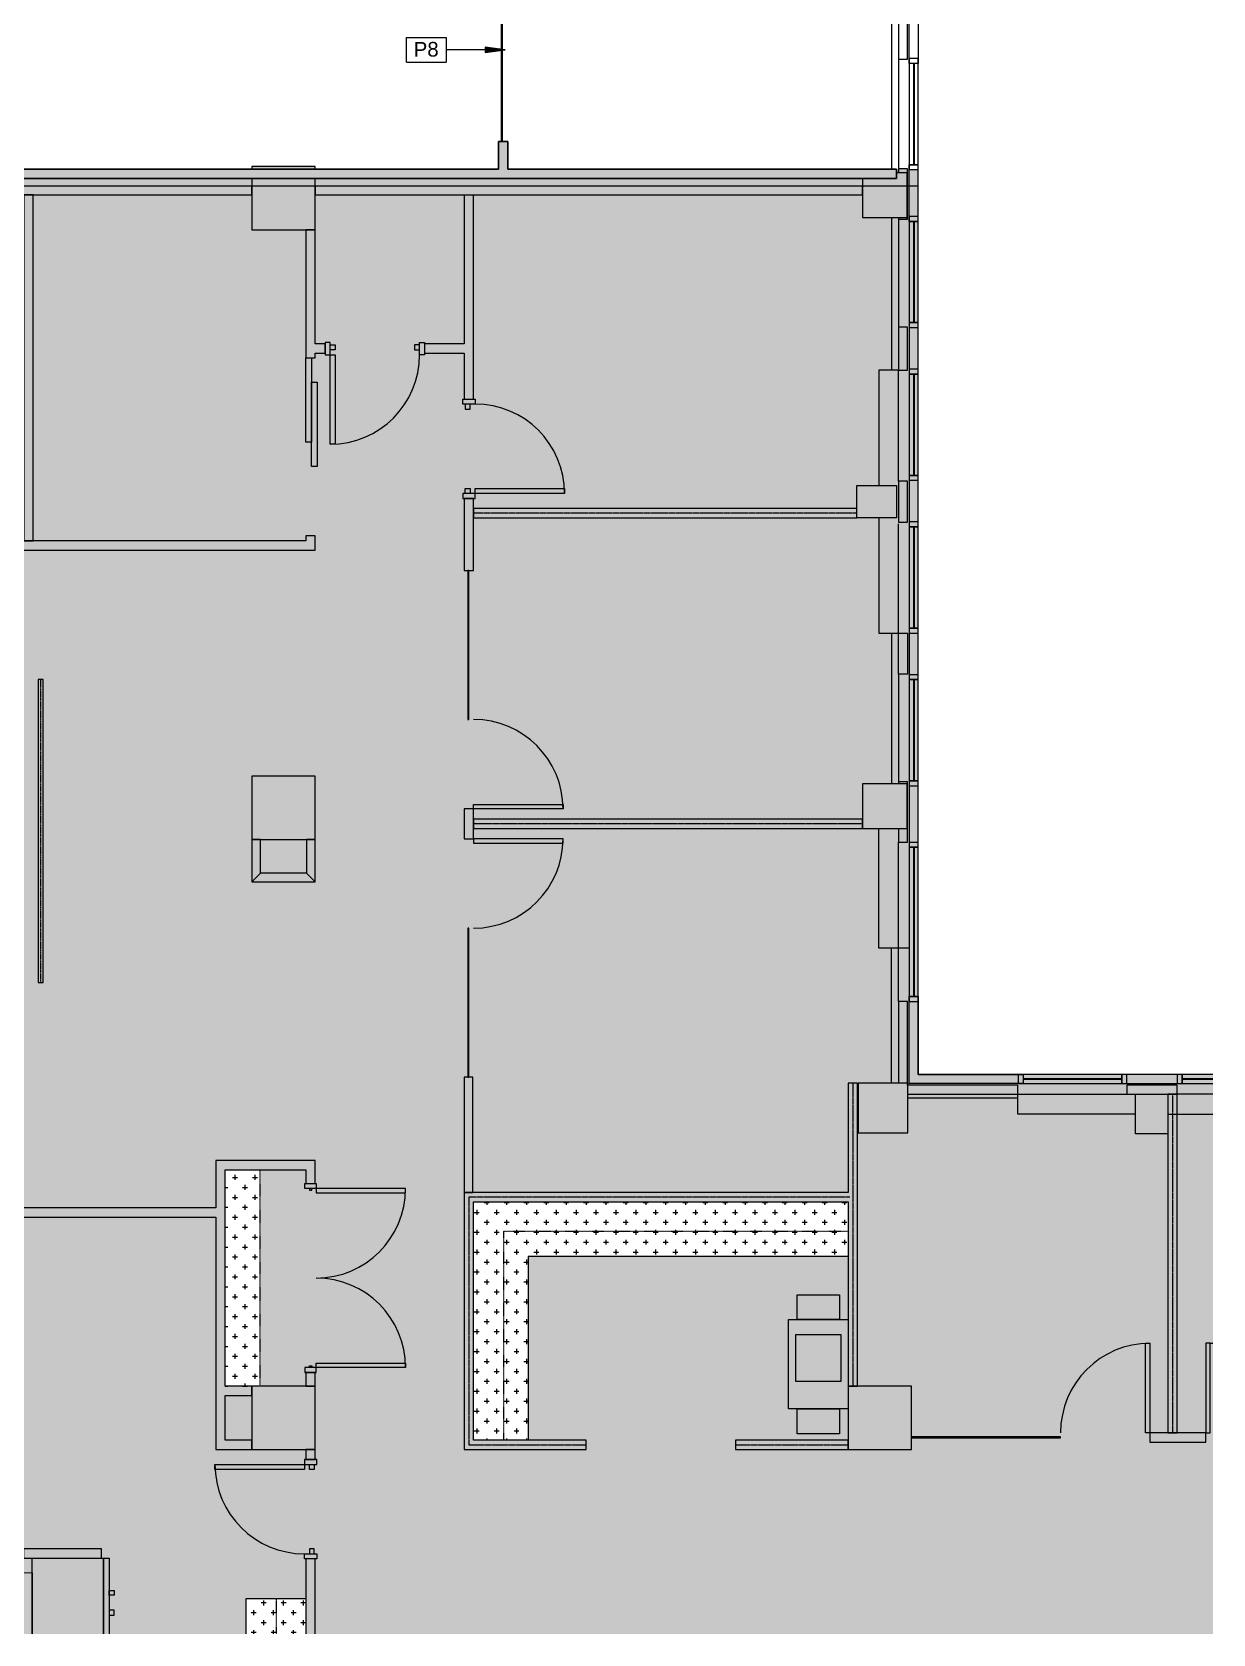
# Model space of a CAD drawing. Header units: inches. Extents: x 920 to 3181, y -644 to 1788.
# Drawn here: x 2706 to 3181, y 668 to 1313 of the extents above; entities that cross this region are included whole.
import ezdxf

# ---------------------------------------------------------------- set-up
doc = ezdxf.new("R2010")
doc.units = ezdxf.units.IN
doc.header["$MEASUREMENT"] = 0
for name, pattern in [('IMPORT-4694_52_AR$0$FENCELINE2 _2_', [1.16, 0.2, -0.08, 0, -0.08, 0.8, 0]), ('IMPORT-4694_52_AR$0$HIDDEN2 _2_', [0.15, 0.1, -0.05]), ('IMPORT-PHANTOM4 _3_', [0.5, 0.25, -0.05, 0.05, -0.05, 0.05, -0.05])]:
    doc.linetypes.add(name, pattern=pattern)
for name, color, linetype, lineweight in [('4694_52_AR$0$A-Door-Neww', 7, 'Continuous', 9), ('4694_52_AR$0$A-Flor-Appl', 7, 'Continuous', 9), ('4694_52_AR$0$A-Flor-Case-Neww', 7, 'Continuous', 9), ('4694_52_AR$0$A-Flor-Case-Patt', 7, 'Continuous', 9), ('4694_52_AR$0$A-Flor-Eqpm', 7, 'Continuous', 9), ('4694_52_AR$0$A-Glaz-Neww', 7, 'Continuous', 9), ('4694_52_AR$0$A-Wall-Exst', 7, 'Continuous', 9), ('4694_52_AR$0$A-Wall-Neww', 7, 'Continuous', 9), ('4694_52_AR$0$A-Wall-Patt', 7, 'Continuous', 9), ('4694_52_BB$0$A-Wall-Exst', 7, 'Continuous', 9), ('4694_52_BB$0$A-Wall-Patt', 7, 'Continuous', 9), ('4694_52_BB$0$BHT', 7, 'Continuous', 9), ('4694_52_BB$0$BPT', 7, 'Continuous', 9), ('4694_52_BB$0$T-DRWG-BLCK__1', 7, 'Continuous', 9), ('9t floor LINKED_dwg', 8, 'Continuous', 9), ('A-ANNO-KEYN', 231, 'Continuous', 9), ('A-DETL-GENF', 92, 'Continuous', 9), ('A-GLAZ', 151, 'Continuous', 18), ('A-Hatch', 7, 'Continuous', 9), ('A-Wall-Neww', 7, 'Continuous', 9), ('A-WALL-PATT', 111, 'Continuous', 18), ('I-WALL', 2, 'Continuous', 18)]:
    doc.layers.add(name, color=color, linetype=linetype, lineweight=lineweight)
doc.styles.add('Arial_2', font='arial.ttf', dxfattribs={"height": 5.901198})

# ---------------------------------------------------------------- blocks, each defined once
blk = doc.blocks.new('9t floor LINKED_dwg_4694_52_AR$0$A$C405A1647-4997612-FIRST FLOOR CONSTRUCTION PLAN')
at = {"layer": '4694_52_AR$0$A-Flor-Appl'}
for p, q in [((36, 2.25), (5.44, 2.25)), ((36, 0), (5.44, 0))]:
    blk.add_line(p, q, dxfattribs=at)
at = {"layer": '4694_52_AR$0$A-Flor-Appl', "flags": 128}
for points in [[(5.44, 31), (36, 31), (36, 2.25)], [(5.44, 2.25), (36, 2.25), (36, 0)]]:
    blk.add_lwpolyline(points, dxfattribs=at)
for points in [[(13, 0), (13, -2), (15, -2), (15, 0)], [(23, 0), (23, -2), (21, -2), (21, 0)]]:
    blk.add_lwpolyline(points, close=True, dxfattribs=at)
blk = doc.blocks.new('9t floor LINKED_dwg_4694_52_BB$0$UNIT0-4997658-FIRST FLOOR CONSTRUCTION PLAN')
at = {"layer": '4694_52_BB$0$T-DRWG-BLCK__1', "flags": 128}
blk.add_lwpolyline([(1647.75, 870), (1667.75, 870), (1667.75, 890), (1647.75, 890)], close=True, dxfattribs=at)
blk = doc.blocks.new('9t floor LINKED_dwg-4848483-FIRST FLOOR CONSTRUCTION PLAN')
at = {"layer": '4694_52_AR$0$A-Flor-Case-Patt'}
h = blk.add_hatch(dxfattribs=at)
h.set_pattern_fill('FP_4', color=256, style=0, pattern_type=2)
h.set_pattern_definition([(0, (1390.251, 0), (4, 4), [2, -6]), (90, (1391.251, -1), (-4, 4), [2, -6])])
h.paths.add_polyline_path([(1407, 768), (1407, 855.02), (1393, 855.02), (1393, 768), (1401.5, 768)], flags=0)
h = blk.add_hatch(dxfattribs=at)
h.set_pattern_fill('FP_2', color=256, style=0, pattern_type=2)
h.set_pattern_definition([(270, (2560.501, 2162.95), (4, -4), [2, -6]), (0, (2559.501, 2161.95), (4, 4), [2, -6])])
h.paths.add_polyline_path([(1515, 746.25), (1515, 820.25), (1643.75, 820.25), (1643.75, 842.25), (1493, 842.25), (1493, 746.25)], flags=0)
h = blk.add_hatch(dxfattribs=at)
h.set_pattern_fill('FP_3', color=256, style=0, pattern_type=2)
h.set_pattern_definition([(90, (3366.751, -792.25), (-4, 4), [2, -6]), (180, (3367.751, -791.25), (-4, -4), [2, -6])])
h.paths.add_polyline_path([(1425.5, 668.23), (1425.5, 682.5), (1401.5, 682.5), (1401.5, 668.23)], flags=0)
at = {"layer": '4694_52_BB$0$BHT'}
h = blk.add_hatch(color=256, dxfattribs=at)
h.paths.add_polyline_path([(708.62, 987.5), (709.25, 987.5), (709.25, 1013), (688.75, 1013), (688.75, 987.5), (706.12, 987.5)], flags=0)
h.paths.add_polyline_path([(685, 987.5), (685, 1013), (683.75, 1013), (683.75, 987.5)], flags=0)
h.paths.add_polyline_path([(1429.25, 988), (1429.25, 1013.5), (1403.75, 1013.5), (1403.75, 988)], flags=0)
h.paths.add_polyline_path([(683.75, 1233), (709.25, 1233), (709.25, 1258.5), (683.75, 1258.5), (683.75, 1256.13)], flags=0)
h.paths.add_polyline_path([(1429.25, 1233.5), (1429.25, 1254.12), (1403.75, 1254.12), (1403.75, 1233.5)], flags=0)
h.paths.add_polyline_path([(1404.88, 1257.87), (1429.25, 1257.87), (1429.25, 1259), (1403.75, 1259), (1403.75, 1257.87)], flags=0)
h.paths.add_polyline_path([(1189.25, 1497.5), (1189.25, 1523), (1163.75, 1523), (1163.75, 1497.5)], flags=0)
h.paths.add_polyline_path([(1427.5, 1497.5), (1427.5, 1520.45), (1404.5, 1520.45), (1404.5, 1497.5), (1404.55, 1497.5)], flags=0)
h.paths.add_polyline_path([(683.75, 1497.5), (709.25, 1497.5), (709.25, 1523), (683.75, 1523)], flags=0)
h.paths.add_polyline_path([(923.75, 1499.81), (949.25, 1499.81), (949.25, 1523), (948.25, 1523), (948.25, 1521.38), (944.5, 1521.38), (944.5, 1523), (923.75, 1523)], flags=0)
h = blk.add_hatch(color=256, dxfattribs=at)
h.paths.add_polyline_path([(1759.49, 869.55), (1772.49, 869.55), (1772.49, 885.5), (1759.49, 885.5), (1759.49, 870)], flags=0)
h.paths.add_polyline_path([(1647.75, 870), (1667.75, 870), (1667.75, 889.12), (1667.62, 889.12), (1667.62, 890), (1647.75, 890), (1647.75, 889.12)], flags=0)
h.paths.add_polyline_path([(1667.49, 992.51), (1667.49, 1010.51), (1649.49, 1010.51), (1649.49, 992.51), (1663.27, 992.51)], flags=0)
h.paths.add_polyline_path([(1663.27, 1117.61), (1663.27, 1130.61), (1647.27, 1130.61), (1647.27, 1117.61), (1649.49, 1117.61)], flags=0)
h.paths.add_polyline_path([(1667.49, 1238.51), (1667.49, 1256.51), (1663.25, 1256.51), (1663.25, 1254.12), (1649.49, 1254.12), (1649.49, 1238.51), (1663.25, 1238.51)], flags=0)
h = blk.add_hatch(color=256, dxfattribs=at)
h.paths.add_polyline_path([(1226.23, 668.23), (1227.25, 668.23), (1227.25, 689.07), (1271.25, 689.07), (1271.25, 668.23), (1275.25, 668.23), (1275.25, 689.07), (1311.25, 689.07), (1311.25, 668.23), (1315.25, 668.23), (1315.25, 693.07), (1227.25, 693.07), (1227.25, 705), (1223.25, 705), (1223.25, 668.23)], flags=0)
h.paths.add_polyline_path([(807.25, 668.23), (811.25, 668.23), (811.25, 694.57), (887.25, 694.57), (887.25, 668.23), (891.25, 668.23), (891.25, 705), (887.25, 705), (887.25, 698.57), (807.25, 698.57), (807.25, 694.36)], flags=0)
h.paths.add_polyline_path([(983.25, 675.14), (987.25, 675.14), (987.25, 705), (983.25, 705)], flags=0)
h.paths.add_polyline_path([(1127.25, 675.14), (1131.25, 675.14), (1131.25, 705), (1127.25, 705)], flags=0)
h.paths.add_polyline_path([(983.25, 705.44), (987.25, 705.44), (987.25, 717), (913.13, 717), (913.13, 789.61), (983.25, 789.61), (983.25, 786.11), (987.25, 786.11), (987.25, 833), (983.25, 833), (983.25, 819.1), (963.13, 819.1), (963.13, 833), (947.63, 833), (947.63, 829), (959.13, 829), (959.13, 815.1), (983.25, 815.1), (983.25, 793.61), (891.25, 793.61), (891.25, 797), (887.25, 797), (887.25, 717.44), (891.25, 717.44), (891.25, 789.61), (909.13, 789.61), (909.13, 717), (903.25, 717), (903.25, 713), (971.25, 713), (971.25, 705.44)], flags=0)
h.paths.add_polyline_path([(891.25, 705.44), (903.25, 705.44), (903.25, 717), (887.25, 717), (887.25, 705.44), (888.63, 705.44)], flags=0)
h.paths.add_polyline_path([(1216.25, 705.44), (1227.25, 705.44), (1227.25, 717), (1211.25, 717), (1211.25, 713), (1143.25, 713), (1143.25, 709), (1211.25, 709), (1211.25, 705.44)], flags=0)
h.paths.add_polyline_path([(1127.25, 705.44), (1143.25, 705.44), (1143.25, 717), (1127.25, 717)], flags=0)
h.paths.add_polyline_path([(987.25, 717.44), (987.25, 744.11), (983.25, 744.11), (983.25, 717.44)], flags=0)
h.paths.add_polyline_path([(1127.25, 717.44), (1131.25, 717.44), (1131.25, 744.12), (1127.25, 744.12)], flags=0)
h.paths.add_polyline_path([(1223.25, 717.44), (1227.25, 717.44), (1227.25, 833), (1211.25, 833), (1211.25, 821), (1223.25, 821), (1223.25, 758.95)], flags=0)
h.paths.add_polyline_path([(1127.25, 786.11), (1131.25, 786.11), (1131.25, 821), (1143.25, 821), (1143.25, 833), (1127.25, 833), (1127.25, 814.06)], flags=0)
h.paths.add_polyline_path([(891.68, 797.44), (899.25, 797.44), (899.25, 829), (911.63, 829), (911.63, 833), (887.25, 833), (887.25, 797.44), (891.25, 797.44)], flags=0)
h.paths.add_polyline_path([(887.25, 833.44), (891.25, 833.44), (891.25, 839.74), (887.25, 839.74)], flags=0)
at = {"layer": '4694_52_AR$0$A-Door-Neww', "flags": 128}
for points in [[(1435.25, 1188.2), (1433.25, 1188.2), (1433.25, 1183.2), (1435.25, 1183.2)], [(1435.25, 1187.2), (1437.25, 1187.2), (1437.25, 1185.2), (1435.25, 1185.2)], [(1471.25, 1187.2), (1469.25, 1187.2), (1469.25, 1185.2), (1471.25, 1185.2)], [(1471.25, 1188.2), (1473.25, 1188.2), (1473.25, 1183.2), (1471.25, 1183.2)], [(1425.5, 1182), (1427.77, 1182), (1427.77, 1148), (1425.5, 1148)], [(1435.25, 1183.2), (1437.25, 1183.2), (1437.25, 1147.2), (1435.25, 1147.2)], [(1427.77, 1172.2), (1430.04, 1172.2), (1430.04, 1138.2), (1427.77, 1138.2)], [(1488.62, 1163.36), (1488.62, 1165.36), (1493.62, 1165.36), (1493.62, 1163.36)], [(1489.62, 1163.36), (1489.62, 1161.36), (1491.62, 1161.36), (1491.62, 1163.36)], [(1489.62, 1127.36), (1489.62, 1129.36), (1491.62, 1129.36), (1491.62, 1127.36)], [(1493.62, 1127.36), (1493.62, 1129.36), (1529.62, 1129.36), (1529.62, 1127.36)], [(1488.62, 1127.36), (1488.62, 1125.36), (1493.62, 1125.36), (1493.62, 1127.36)], [(1493, 1000.38), (1493, 1002.13), (1529, 1002.13), (1529, 1000.38)], [(1493, 988.38), (1493, 986.63), (1529, 986.63), (1529, 988.38)], [(1425.12, 847.51), (1425.12, 849.51), (1429.62, 849.51), (1429.62, 847.51)], [(1426.87, 847.51), (1426.87, 846.88), (1427.87, 846.88), (1427.87, 847.51)], [(1429.62, 847.51), (1429.62, 845.76), (1465.62, 845.76), (1465.62, 847.51)], [(1765.25, 749.25), (1763.5, 749.25), (1763.5, 785.25), (1765.25, 785.25)], [(1787.75, 749.25), (1789.5, 749.25), (1789.5, 785.25), (1787.75, 785.25)], [(1425.12, 775.51), (1425.12, 773.51), (1429.62, 773.51), (1429.62, 775.51)], [(1426.87, 775.51), (1426.87, 776.13), (1427.87, 776.13), (1427.87, 775.51)], [(1429.62, 775.51), (1429.62, 777.26), (1465.62, 777.26), (1465.62, 775.51)], [(1424.87, 736.5), (1424.87, 734.5), (1388.87, 734.5), (1388.87, 736.5)], [(1429.87, 736.5), (1429.87, 738.5), (1424.87, 738.5), (1424.87, 736.5)], [(1428.87, 736.5), (1428.87, 734.5), (1426.87, 734.5), (1426.87, 736.5)], [(1429.87, 700.5), (1429.87, 698.5), (1424.87, 698.5), (1424.87, 700.5)], [(1428.87, 700.5), (1428.87, 702.5), (1426.87, 702.5), (1426.87, 700.5)]]:
    blk.add_lwpolyline(points, close=True, dxfattribs=at)
at = {"layer": '4694_52_AR$0$A-Door-Neww'}
for centre, start, end in [((1435.25, 1183.2), 270, 360), ((1493.62, 1127.36), 360, 90), ((1493, 1000.38), 360, 90), ((1493, 988.38), 270, 0), ((1429.62, 847.51), 270, 0), ((1429.62, 775.51), 0, 90), ((1765.25, 749.25), 90, 180), ((1787.75, 749.25), 85.44944, 90), ((1424.87, 736.5), 180, 270)]:
    blk.add_arc(centre, 36, start, end, dxfattribs=at)
at = {"layer": '4694_52_AR$0$A-Flor-Case-Neww', "linetype": 'IMPORT-4694_52_AR$0$HIDDEN2 _2_'}
blk.add_line((1413.5, 682.5), (1413.5, 668.23), dxfattribs=at)
at = {"layer": '4694_52_AR$0$A-Flor-Case-Neww', "linetype": 'IMPORT-4694_52_AR$0$HIDDEN2 _2_', "flags": 128}
for points in [[(1393, 768), (1393, 855.02), (1407, 855.02), (1407, 768)], [(1643.75, 830.25), (1505, 830.25), (1505, 746.25), (1493, 746.25), (1493, 842.25), (1643.75, 842.25)]]:
    blk.add_lwpolyline(points, close=True, dxfattribs=at)
at = {"layer": '4694_52_AR$0$A-Flor-Case-Neww', "flags": 128}
blk.add_lwpolyline([(1515, 820.25), (1515, 746.25), (1493, 746.25), (1493, 842.25), (1643.75, 842.25), (1643.75, 820.25)], close=True, dxfattribs=at)
blk.add_lwpolyline([(1401.5, 668.23), (1401.5, 682.5), (1425.5, 682.5), (1425.5, 668.23)], dxfattribs=at)
at = {"layer": '4694_52_AR$0$A-Flor-Eqpm', "flags": 128}
for points in [[(1640.25, 794.81), (1623.25, 794.81), (1623.25, 804.81), (1640.25, 804.81)], [(1619.75, 758.81), (1619.75, 794.81), (1643.75, 794.81), (1643.75, 758.81)], [(1640.75, 769.81), (1622.75, 769.81), (1622.75, 788.81), (1640.75, 788.81)], [(1640.25, 748.81), (1623.25, 748.81), (1623.25, 758.81), (1640.25, 758.81)]]:
    blk.add_lwpolyline(points, close=True, dxfattribs=at)
at = {"layer": '4694_52_AR$0$A-Glaz-Neww', "flags": 128}
for points in [[(1491.12, 1096.38), (1490.62, 1096.38), (1490.62, 1036.38), (1491.12, 1036.38)], [(1491.12, 952.38), (1490.62, 952.38), (1490.62, 892.38), (1491.12, 892.38)], [(1729.25, 747.13), (1729.25, 747.63), (1669.25, 747.63), (1669.25, 747.13)]]:
    blk.add_lwpolyline(points, close=True, dxfattribs=at)
at = {"layer": '4694_52_AR$0$A-Wall-Exst', "flags": 128}
for points in [[(1216.25, 1251.07), (1216.25, 1247.57), (1403.75, 1247.57), (1403.75, 1251.07)], [(1429.25, 1251.07), (1429.25, 1247.57), (1649.49, 1247.57), (1649.49, 1251.07)]]:
    blk.add_lwpolyline(points, close=True, dxfattribs=at)
at = {"layer": '4694_52_AR$0$A-Wall-Neww'}
blk.add_line((1429.25, 668.23), (1429.25, 698.5), dxfattribs=at)
at = {"layer": '4694_52_AR$0$A-Wall-Neww', "flags": 128}
for points in [[(1315.75, 1247.57), (1312, 1247.57), (1312, 1108.32), (1315.75, 1108.32)], [(1473.25, 1187.57), (1473.25, 1183.82), (1489.25, 1183.82), (1489.25, 1165.36), (1493, 1165.36), (1493, 1187.57), (1493, 1247.48), (1489.25, 1247.48), (1489.25, 1187.57)], [(1429.25, 1187.57), (1429.25, 1233.5), (1425.5, 1233.5), (1425.5, 1187.57), (1425.5, 1182), (1429.25, 1182), (1429.25, 1183.82), (1433.25, 1183.82), (1433.25, 1187.57)], [(1493, 1125.36), (1489.25, 1125.36), (1489.25, 1096.38), (1493, 1096.38)], [(1647.27, 1117.61), (1647.27, 1121.36), (1493, 1121.36), (1493, 1117.61)], [(1308, 1108.32), (1308, 1104.57), (1429.25, 1104.57), (1429.25, 1110.32), (1425.5, 1110.32), (1425.5, 1108.32)], [(1493, 1000.38), (1489.25, 1000.38), (1489.25, 988.38), (1493, 988.38)], [(1649.49, 992.51), (1649.49, 996.26), (1493, 996.26), (1493, 992.51)], [(1647.5, 890), (1643.75, 890), (1643.75, 846), (1489.25, 846), (1492.75, 846), (1492.75, 892.38), (1489.25, 892.38), (1489.25, 846), (1489.25, 742.5), (1538.37, 742.5), (1538.37, 746.25), (1493, 746.25), (1493, 842.25), (1643.75, 842.25), (1643.75, 768), (1647.5, 768), (1647.5, 846)], [(1776.19, 885.5), (1772.44, 885.5), (1772.44, 749.25), (1776.19, 749.25)], [(1425.5, 768), (1429.25, 768), (1429.25, 773.51), (1425.5, 773.51)], [(1765.25, 749.25), (1765.25, 745.5), (1787.75, 745.5), (1787.75, 749.25)], [(1429.25, 742.5), (1425.5, 742.5), (1425.5, 738.5), (1429.25, 738.5)], [(1598.37, 746.25), (1598.37, 742.5), (1643.75, 742.5), (1643.75, 746.25)], [(1311.75, 702.54), (1311.75, 698.79), (1343.25, 698.79), (1343.25, 702.54)]]:
    blk.add_lwpolyline(points, close=True, dxfattribs=at)
for points in [[(1403.75, 764.25), (1403.75, 768), (1393, 768), (1393, 836), (1393, 855.02), (1425.5, 855.02), (1425.5, 849.51), (1429.25, 849.51), (1429.25, 858.77), (1389.25, 858.77), (1389.25, 839.75), (1227.25, 839.75), (1220.43, 839.75), (1220.43, 870.87)], [(1223.5, 833.44), (1227.25, 833.44), (1227.25, 836), (1389.25, 836), (1389.25, 768), (1389.25, 742.5), (1403.75, 742.5), (1403.75, 746.25), (1393, 746.25), (1393, 764.25), (1403.75, 764.25)], [(1429.25, 698.5), (1425.5, 698.5), (1425.5, 668.23)]]:
    blk.add_lwpolyline(points, dxfattribs=at)
at = {"layer": '4694_52_AR$0$A-Wall-Patt'}
for p, q in [((1403.75, 1251.07), (1403.75, 1247.57)), ((1429.25, 1247.57), (1429.25, 1251.07)), ((1649.49, 1251.07), (1649.49, 1247.57))]:
    blk.add_line(p, q, dxfattribs=at)
at = {"layer": '4694_52_AR$0$A-Wall-Patt', "linetype": 'IMPORT-4694_52_AR$0$FENCELINE2 _2_'}
for p, q in [((1647.27, 1119.49), (1493, 1119.49)), ((1649.49, 994.38), (1493, 994.38)), ((1774.32, 885.5), (1774.32, 749.25)), ((1598.37, 744.38), (1643.75, 744.38))]:
    blk.add_line(p, q, dxfattribs=at)
at = {"layer": '4694_52_AR$0$A-Wall-Patt', "linetype": 'IMPORT-4694_52_AR$0$FENCELINE2 _2_', "flags": 128}
for points in [[(1645.62, 890), (1645.62, 846), (1645.62, 845.17), (1645.62, 768)], [(1644.45, 844.13), (1493, 844.13), (1491.12, 844.13), (1491.12, 746.25), (1491.12, 744.38), (1493, 744.38), (1538.37, 744.38)]]:
    blk.add_lwpolyline(points, dxfattribs=at)
at = {"layer": '4694_52_BB$0$A-Wall-Exst', "flags": 128}
blk.add_lwpolyline([(1403.75, 971), (1429.25, 971), (1429.25, 988), (1425.75, 988), (1425.75, 974.5), (1407.25, 974.5), (1407.25, 988), (1403.75, 988)], close=True, dxfattribs=at)
at = {"layer": '4694_52_BB$0$A-Wall-Patt'}
for p, q in [((1403.75, 988), (1407.25, 988)), ((1425.75, 988), (1429.25, 988))]:
    blk.add_line(p, q, dxfattribs=at)
at = {"layer": '4694_52_BB$0$A-Wall-Patt', "flags": 128}
for points in [[(1403.75, 971), (1407.25, 974.5)], [(1429.25, 971), (1425.75, 974.5)]]:
    blk.add_lwpolyline(points, close=True, dxfattribs=at)
at = {"layer": '4694_52_BB$0$BPT'}
for p, q in [((1661.25, 1317.63), (1661.25, 1257.87)), ((1663.99, 1302.01), (1663.99, 1258.02)), ((1671.99, 1300.47), (1668.37, 1300.47)), ((1670.06, 1300.47), (1670.06, 1259.72)), ((1670.31, 1300.47), (1670.31, 1259.72)), ((1403.75, 1254.12), (1403.75, 1233.5)), ((1667.49, 1256.51), (1663.25, 1256.51)), ((1661.25, 1238.51), (1661.25, 1177.04)), ((1663.99, 1238.28), (1663.99, 1194.29)), ((1670.06, 1236.91), (1670.06, 1196.16)), ((1670.31, 1236.91), (1670.31, 1196.16)), ((1664.02, 1132.25), (1664.02, 1177.04)), ((1671.99, 1175.41), (1668.37, 1175.41)), ((1670.06, 1175.41), (1670.06, 1134.66)), ((1670.31, 1175.41), (1670.31, 1134.66)), ((1671.99, 1113.91), (1668.37, 1113.91)), ((1670.06, 1113.91), (1670.06, 1073.16)), ((1670.31, 1113.91), (1670.31, 1073.16)), ((1661.25, 1071.14), (1661.25, 1010.51)), ((1671.99, 1052.41), (1668.37, 1052.41)), ((1670.06, 1052.41), (1670.06, 1011.66)), ((1670.31, 1052.41), (1670.31, 1011.66)), ((1663.99, 992.51), (1663.99, 986.97)), ((1671.99, 984.91), (1668.37, 984.91)), ((1670.06, 984.91), (1670.06, 924.91)), ((1670.31, 984.91), (1670.31, 924.91)), ((1661.25, 890), (1661.25, 944.51)), ((1663.99, 922.86), (1663.99, 890)), ((1714.18, 893.5), (1714.18, 889.88)), ((1714.18, 891.81), (1753.93, 891.81)), ((1714.18, 891.56), (1753.93, 891.56)), ((1778.18, 893.5), (1778.18, 889.88)), ((1778.18, 891.81), (1790.6, 891.81)), ((1778.18, 891.56), (1790.6, 891.56)), ((1667.49, 885.5), (1712.07, 885.5)), ((1667.75, 884), (1712.07, 884)), ((1790.6, 885.5), (1776.19, 885.5)), ((1772.49, 877.5), (1790.6, 877.5))]:
    blk.add_line(p, q, dxfattribs=at)
at = {"layer": '4694_52_BB$0$BPT', "flags": 128}
for points in [[(1667.62, 1302.26), (1667.62, 1317.63), (1663.99, 1317.63), (1663.99, 1302.26)], [(1668.37, 1257.72), (1671.99, 1257.72), (1671.99, 1302.47), (1668.37, 1302.47)], [(1668.37, 1194.16), (1671.99, 1194.16), (1671.99, 1238.91), (1668.37, 1238.91)], [(1667.62, 1177.04), (1667.62, 1194.29), (1663.99, 1194.29), (1663.99, 1177.04)], [(1668.37, 1132.66), (1671.99, 1132.66), (1671.99, 1177.41), (1668.37, 1177.41)], [(1647.27, 1130.61), (1663.27, 1130.61), (1663.27, 1117.61), (1647.27, 1117.61)], [(1667.62, 1115.75), (1667.62, 1132.25), (1663.99, 1132.25), (1663.99, 1115.75)], [(1668.37, 1071.16), (1671.99, 1071.16), (1671.99, 1115.91), (1668.37, 1115.91)], [(1668.37, 1009.66), (1671.99, 1009.66), (1671.99, 1054.41), (1668.37, 1054.41)], [(1403.75, 988), (1429.25, 988), (1429.25, 1013.5), (1403.75, 1013.5)], [(1667.49, 1010.51), (1649.49, 1010.51), (1649.49, 992.51), (1667.49, 992.51)], [(1668.37, 922.91), (1671.99, 922.91), (1671.99, 986.91), (1668.37, 986.91)], [(1755.93, 889.88), (1755.93, 893.5), (1712.18, 893.5), (1712.18, 889.88)], [(1772.49, 885.55), (1772.49, 869.55), (1759.49, 869.55), (1759.49, 885.55)], [(1403.75, 742.5), (1429.25, 742.5), (1429.25, 768), (1403.75, 768)], [(1643.75, 742.5), (1669.25, 742.5), (1669.25, 768), (1643.75, 768)]]:
    blk.add_lwpolyline(points, close=True, dxfattribs=at)
for points in [[(1671.99, 1319.54), (1668.37, 1319.54), (1671.99, 1319.54), (1671.99, 1300.47), (1668.37, 1300.47), (1668.37, 1319.54)], [(1429.25, 1257.87), (1429.25, 1259), (1403.75, 1259), (1403.75, 1257.87)], [(1663.99, 1238.51), (1663.99, 1237.78), (1667.62, 1237.78), (1667.62, 1258.02), (1663.99, 1258.02), (1663.99, 1256.51)], [(1671.99, 1236.91), (1671.99, 1259.72), (1668.37, 1259.72), (1671.99, 1259.72)], [(1668.37, 1236.91), (1671.99, 1236.91), (1668.37, 1236.91), (1668.37, 1259.72)], [(1403.75, 1233.5), (1429.25, 1233.5), (1429.25, 1254.12)], [(1649.49, 1254.12), (1649.49, 1238.51), (1667.49, 1238.51), (1667.49, 1256.51)], [(1668.37, 1196.16), (1668.37, 1175.41), (1671.99, 1175.41), (1671.99, 1196.16), (1668.37, 1196.16), (1671.99, 1196.16)], [(1663.99, 1177.04), (1656.06, 1177.04), (1656.06, 1130.43)], [(1668.37, 1134.66), (1668.37, 1113.91), (1671.99, 1113.91), (1671.99, 1134.66), (1668.37, 1134.66), (1671.99, 1134.66)], [(1656.06, 1117.68), (1656.06, 1071.14), (1663.99, 1071.14), (1667.62, 1071.14), (1667.62, 1054.64), (1663.99, 1054.64), (1663.99, 1071.14), (1663.99, 1115.13)], [(1668.37, 1073.16), (1668.37, 1052.41), (1671.99, 1052.41), (1671.99, 1073.16), (1668.37, 1073.16), (1671.99, 1073.16)], [(1663.99, 1054.64), (1663.99, 1011.34), (1663.99, 1010.51)], [(1759.49, 877.5), (1712.07, 877.5), (1712.07, 885.5), (1712.07, 889.12), (1667.62, 889.12), (1667.62, 922.86), (1663.99, 922.86), (1663.99, 986.97), (1667.62, 986.97), (1667.62, 1011.34), (1663.99, 1011.34)], [(1668.37, 1011.66), (1668.37, 984.91), (1671.99, 984.91), (1671.99, 1011.66), (1668.37, 1011.66), (1671.99, 1011.66)], [(1655.99, 992.51), (1655.99, 944.51), (1668.19, 944.51)], [(1671.99, 924.91), (1668.37, 924.91), (1671.99, 924.91), (1671.99, 893.5), (1714.18, 893.5), (1714.18, 889.88), (1668.37, 889.88), (1668.37, 924.91)], [(1753.93, 889.88), (1753.93, 893.5), (1753.93, 889.88), (1778.18, 889.88), (1778.18, 893.5), (1753.93, 893.5)], [(1790.6, 893.5), (1776.18, 893.5), (1776.18, 889.88), (1790.6, 889.88)], [(1712.3, 885.5), (1755.94, 885.5), (1776.19, 885.5), (1776.19, 889.12), (1755.94, 889.12), (1755.94, 885.5)]]:
    blk.add_lwpolyline(points, dxfattribs=at)
at = {"layer": 'A-Hatch', "flags": 128}
for points in [[(1649.49, 1251.07), (1198.25, 1251.07), (1198.25, 954.56), (1152.25, 954.56), (1152.25, 914.56), (1216.68, 914.56), (1216.68, 833), (1227.25, 833), (1227.25, 693.07), (1315.25, 692.86), (1315.25, 668.23)], [(1790.6, 893.5), (1671.99, 893.5), (1671.99, 1251.07), (1649.49, 1251.07)]]:
    blk.add_lwpolyline(points, dxfattribs=at)
at = {"layer": 'A-Wall-Neww', "flags": 128}
blk.add_lwpolyline([(1317.75, 930.5), (1319.75, 930.5), (1319.75, 1052.5), (1317.75, 1052.5)], close=True, dxfattribs=at)
at = {"layer": 'A-WALL-PATT', "color": 7, "linetype": 'IMPORT-PHANTOM4 _3_', "lineweight": 9}
blk.add_line((1318.75, 930.5), (1318.75, 1052.5), dxfattribs=at)
blk.add_blockref('9t floor LINKED_dwg_4694_52_BB$0$UNIT0-4997658-FIRST FLOOR CONSTRUCTION PLAN', (0, 0))
at = {"rotation": 89.99999999999999}
blk.add_blockref('9t floor LINKED_dwg_4694_52_AR$0$A$C405A1647-4997612-FIRST FLOOR CONSTRUCTION PLAN', (1346.25, 662.79), dxfattribs=at)
blk = doc.blocks.new('Frameless opening with glazing - 48_ x 96_-4931144-FIRST FLOOR CONSTRUCTION PLAN')
at = {"layer": 'A-GLAZ', "lineweight": 40}
blk.add_line((-25.5, -0.5), (22.5, -0.5), dxfattribs=at)
blk = doc.blocks.new('Keynote Tag - Keynote Number - Boxed-135510-FIRST FLOOR CONSTRUCTION PLAN')
at = {"layer": 'A-ANNO-KEYN'}
for p, q in [((-0.125, -0.079), (-0.125, 0.078)), ((-0.125, 0.078), (0.125, 0.078)), ((0.125, 0.078), (0.125, -0.079)), ((-0.125, -0.079), (0.125, -0.079))]:
    blk.add_line(p, q, dxfattribs=at)

msp = doc.modelspace()

# ---------------------------------------------------------------- hatches: boundary and pattern name
at = {"layer": 'A-ANNO-KEYN'}
msp.add_hatch(color=256, dxfattribs=at).paths.add_polyline_path([(2895.93, 1305.96), (2887.93, 1307.02), (2887.93, 1304.91)], flags=0)
at = {"layer": 'A-DETL-GENF'}
h = msp.add_hatch(color=254, dxfattribs=at)
h.paths.add_polyline_path([(1785.93, 668.23), (2197.5, 668.23), (2197.5, 698.57), (2277.5, 698.57), (2277.5, 705), (2281.5, 705), (2281.5, 668.23), (2613.5, 668.23), (2613.5, 705), (2617.5, 705), (2617.5, 693.07), (2705.5, 693.07), (2705.5, 668.23), (2791.75, 668.23), (2791.75, 682.5), (2815.75, 682.5), (2815.75, 668.23), (3180.85, 668.23), (3180.85, 893.5), (3062.24, 893.5), (3062.24, 1257.87), (3053.5, 1257.87), (3053.52, 1256.51), (3057.74, 1256.51), (3057.74, 1238.51), (3039.74, 1238.51), (3039.74, 1254.12), (2819.5, 1254.12), (2819.5, 1233.5), (2794, 1233.5), (2794, 1254.12), (2606.5, 1254.12), (2606.5, 1237), (2588.5, 1237), (2588.5, 1250.56), (2494.5, 1250.56), (2494.5, 1198.56), (2525.98, 1198.56), (2525.98, 1194.56), (2494.5, 1194.56), (2494.5, 1191.56), (2490.5, 1191.56), (2490.5, 1254.56), (2492.38, 1254.56), (2492.38, 1257.87), (2404.5, 1257.87), (2404.5, 1219), (2392.5, 1219), (2392.5, 1250.56), (2333.53, 1250.56), (2333.53, 1208.56), (2311.53, 1208.56), (2311.53, 1232.56), (2210.5, 1232.56), (2210.5, 1102.56), (2248.5, 1102.56), (2248.5, 1098.56), (2210.5, 1098.56), (2210.5, 1084.56), (2354.5, 1084.56), (2354.5, 1098.56), (2266.5, 1098.56), (2266.5, 1102.56), (2354.5, 1102.56), (2354.5, 1161.64), (2358.5, 1161.64), (2358.5, 1106.56), (2400.5, 1106.56), (2400.5, 1109.59), (2404.5, 1109.59), (2404.5, 1073.1), (2400.5, 1073.1), (2400.5, 1076.56), (2358.5, 1076.56), (2358.5, 1018.56), (2354.5, 1018.56), (2354.5, 1080.56), (2210.5, 1080.56), (2210.5, 946.56), (2248.5, 946.56), (2248.5, 946.31), (2266.5, 946.31), (2266.5, 946.56), (2361.78, 946.56), (2361.78, 970.56), (2400.5, 970.56), (2400.5, 1037.1), (2404.5, 1037.1), (2404.5, 969), (2392.5, 969), (2392.5, 966.56), (2365.78, 966.56), (2365.78, 918.56), (2400.5, 918.56), (2400.5, 950.56), (2404.5, 950.56), (2404.5, 914.56), (2361.78, 914.56), (2361.78, 927.72), (2343.78, 927.72), (2343.78, 914.56), (2281.5, 914.56), (2281.5, 911.3), (2278.88, 911.3), (2278.88, 839.74), (2281.5, 839.74), (2281.5, 833.44), (2278.88, 833.44), (2278.88, 833), (2301.88, 833), (2301.88, 829), (2289.5, 829), (2289.5, 797.44), (2277.5, 797.44), (2277.5, 814.06), (2075.25, 814.06), (2075.25, 870.94), (1836.75, 870.94), (1836.75, 891.94), (1785.93, 891.94), (1785.93, 698.9)], flags=0)
h.paths.add_polyline_path([(2617.5, 668.23), (2661.5, 668.23), (2661.5, 689.07), (2617.5, 689.07)], flags=0)
h.paths.add_polyline_path([(2701.5, 668.23), (2701.5, 689.07), (2665.5, 689.07), (2665.5, 668.23), (2686.66, 668.23)], flags=0)
h.paths.add_polyline_path([(2277.5, 668.23), (2277.5, 694.57), (2201.5, 694.57), (2201.5, 668.23), (2267.4, 668.23)], flags=0)
h.paths.add_polyline_path([(2373.5, 675.14), (2373.5, 705), (2377.5, 705), (2377.5, 675.14)], flags=0)
h.paths.add_polyline_path([(2517.5, 675.14), (2517.5, 705), (2521.5, 705), (2521.5, 675.14)], flags=0)
h.paths.add_polyline_path([(2601.5, 705.44), (2601.5, 709), (2533.5, 709), (2533.5, 705.44), (2517.5, 705.44), (2517.5, 717), (2533.5, 717), (2533.5, 713), (2601.5, 713), (2601.5, 717), (2617.5, 717), (2617.5, 705.44), (2606.5, 705.44)], flags=0)
h.paths.add_polyline_path([(2281.67, 705.44), (2277.5, 705.44), (2277.5, 717), (2293.5, 717), (2293.5, 705.44), (2281.77, 705.44)], flags=0)
h.paths.add_polyline_path([(2373.5, 705.44), (2361.5, 705.44), (2361.5, 713), (2293.5, 713), (2293.5, 717), (2299.38, 717), (2299.38, 789.61), (2281.5, 789.61), (2281.5, 717.44), (2277.5, 717.44), (2277.5, 797), (2281.5, 797), (2281.5, 793.61), (2373.5, 793.61), (2373.5, 815.1), (2349.38, 815.1), (2349.38, 829), (2337.88, 829), (2337.88, 833), (2353.38, 833), (2353.38, 819.1), (2373.5, 819.1), (2373.5, 833), (2377.5, 833), (2377.5, 786.11), (2373.5, 786.11), (2373.5, 789.61), (2303.38, 789.61), (2303.38, 717), (2377.5, 717), (2377.5, 705.44)], flags=0)
h.paths.add_polyline_path([(2617.5, 717.44), (2613.5, 717.44), (2613.5, 821), (2601.5, 821), (2601.5, 833), (2617.5, 833), (2617.5, 758.29)], flags=0)
h.paths.add_polyline_path([(2517.5, 717.44), (2517.5, 744.12), (2521.5, 744.12), (2521.5, 717.44)], flags=0)
h.paths.add_polyline_path([(2377.5, 717.44), (2373.5, 717.44), (2373.5, 744.11), (2377.5, 744.11)], flags=0)
h.paths.add_polyline_path([(2883.25, 746.25), (2883.25, 842.25), (3034, 842.25), (3034, 820.25), (2905.25, 820.25), (2905.25, 746.25)], flags=0)
h.paths.add_polyline_path([(2783.25, 768), (2783.25, 855.02), (2797.25, 855.02), (2797.25, 768), (2791.75, 768)], flags=0)
h.paths.add_polyline_path([(2521.5, 786.11), (2517.5, 786.11), (2517.5, 833), (2533.5, 833), (2533.5, 821), (2521.5, 821), (2521.5, 814.06)], flags=0)
h.paths.add_polyline_path([(3162.74, 869.55), (3149.74, 869.55), (3149.74, 885.5), (3162.74, 885.5), (3162.74, 870)], flags=0)
h.paths.add_polyline_path([(3058, 870), (3038, 870), (3038, 890), (3057.87, 890), (3057.87, 889.13), (3058, 889.13), (3058, 885.5)], flags=0)
h.paths.add_polyline_path([(2281.5, 918.56), (2339.78, 918.56), (2339.78, 931.72), (2361.78, 931.72), (2361.78, 934.56), (2281.5, 934.56), (2281.5, 934.05)], flags=0)
h.paths.add_polyline_path([(2206.5, 934.19), (2277.5, 934.19), (2277.5, 934.56), (2266.5, 934.56), (2266.5, 938.56), (2361.78, 938.56), (2361.78, 942.56), (2210.5, 942.56), (2210.5, 938.56), (2212, 938.56), (2212, 934.56), (2206.5, 934.56)], flags=0)
h.paths.add_polyline_path([(2235.25, 934.56), (2215.75, 934.56), (2215.75, 938.56), (2248.5, 938.56), (2248.5, 934.56)], flags=0)
h.paths.add_polyline_path([(2606.5, 951), (2588.5, 951), (2588.5, 968.56), (2606.5, 968.56), (2606.5, 962.18)], flags=0)
h.paths.add_polyline_path([(2588.5, 969), (2588.5, 1194.56), (2561.98, 1194.56), (2561.98, 1198.56), (2588.5, 1198.56), (2588.5, 1236.56), (2592.5, 1236.56), (2592.5, 969)], flags=0)
h.paths.add_polyline_path([(2206.5, 977.94), (2207.25, 977.94), (2207.25, 1106.37), (2206.5, 1106.37), (2206.5, 1080.56)], flags=0)
h.paths.add_polyline_path([(2819.5, 988), (2794, 988), (2794, 1013.5), (2819.5, 1013.5)], flags=0)
h.paths.add_polyline_path([(3057.74, 992.51), (3039.74, 992.51), (3039.74, 1010.51), (3057.74, 1010.51)], flags=0)
h.paths.add_polyline_path([(2400.5, 1080.56), (2400.5, 1102.56), (2358.5, 1102.56), (2358.5, 1080.56), (2387.98, 1080.56)], flags=0)
h.paths.add_polyline_path([(2206.5, 1110.12), (2207.25, 1110.12), (2207.25, 1254.12), (2206.5, 1254.12), (2206.5, 1145.9)], flags=0)
h.paths.add_polyline_path([(3039.74, 1117.61), (3037.52, 1117.61), (3037.52, 1130.61), (3053.52, 1130.61), (3053.52, 1117.61)], flags=0)
h.paths.add_polyline_path([(2400.5, 1145.59), (2400.5, 1218.56), (2404.5, 1218.56), (2404.5, 1145.59)], flags=0)
h.paths.add_polyline_path([(2315.53, 1212.56), (2329.53, 1212.56), (2329.53, 1250.56), (2266.5, 1250.56), (2266.5, 1243), (2248.5, 1243), (2248.5, 1250.56), (2210.5, 1250.56), (2210.5, 1236.56), (2315.53, 1236.56), (2315.53, 1226.56)], flags=0)
at = {"layer": 'A-WALL-PATT', "lineweight": 9}
h = msp.add_hatch(color=7, dxfattribs=at)
h.paths.add_polyline_path([(2897, 1257.87), (2897, 1269), (2893.25, 1269), (2893.25, 1257.87)], flags=0)
h.paths.add_polyline_path([(2897, 1317), (2897, 1323.75), (2893.25, 1323.75), (2893.25, 1317)], flags=0)
h.paths.add_polyline_path([(2893.25, 1363.75), (2897, 1363.75), (2897, 1375.75), (2893.25, 1375.75), (2893.25, 1364.71)], flags=0)
h.paths.add_polyline_path([(2893.25, 1415.75), (2897, 1415.75), (2897, 1423.82), (2893.25, 1423.82)], flags=0)
h.paths.add_polyline_path([(2893.25, 1471.82), (2897, 1471.82), (2897, 1496.82), (2893.25, 1496.82)], flags=0)
h.paths.add_polyline_path([(2893.25, 1536.82), (2897, 1536.82), (2897, 1544.82), (2893.25, 1544.82)], flags=0)
h.paths.add_polyline_path([(2893.25, 1609.13), (2897, 1609.13), (2897, 1613.25), (2893.25, 1613.25)], flags=0)
msp.add_hatch(color=7, dxfattribs=at).paths.add_polyline_path([(3039.74, 1254.12), (3053.5, 1254.12), (3053.5, 1257.87), (2492.38, 1257.87), (2492.38, 1254.12), (3034, 1254.12)], flags=0)

# ---------------------------------------------------------------- linework, layer by layer
at = {"layer": 'A-ANNO-KEYN'}
for p, q in [((2876.21, 1305.96), (2872.17, 1305.96)), ((2895.93, 1305.96), (2876.21, 1305.96)), ((2895.93, 1305.96), (2887.93, 1307.02)), ((2887.93, 1307.02), (2887.93, 1304.91)), ((2887.93, 1304.91), (2895.93, 1305.96))]:
    msp.add_line(p, q, dxfattribs=at)
at = {"layer": 'I-WALL', "color": 8, "lineweight": 30}
for p, q in [((2893.25, 1269), (2893.25, 1257.87)), ((2897, 1269), (2893.25, 1269)), ((2897, 1257.87), (2897, 1269)), ((2893.25, 1257.87), (2579.5, 1257.87)), ((3053.5, 1257.87), (2897, 1257.87)), ((3053.5, 1254.12), (3053.5, 1257.87)), ((2492.38, 1254.12), (3053.5, 1254.12))]:
    msp.add_line(p, q, dxfattribs=at)

# ---------------------------------------------------------------- block references
at = {"layer": '9t floor LINKED_dwg', "color": 7}
msp.add_blockref('9t floor LINKED_dwg-4848483-FIRST FLOOR CONSTRUCTION PLAN', (1390.25, 0), dxfattribs=at)
at = {"layer": 'A-ANNO-KEYN', "xscale": 63.99999999999997, "yscale": 63.99999999999997, "zscale": 63.99999999999997}
msp.add_blockref('Keynote Tag - Keynote Number - Boxed-135510-FIRST FLOOR CONSTRUCTION PLAN', (2864.17, 1306), dxfattribs=at)
at = {"layer": 'A-GLAZ', "rotation": 269.9999999999999}
msp.add_blockref('Frameless opening with glazing - 48_ x 96_-4931144-FIRST FLOOR CONSTRUCTION PLAN', (2895.13, 1291.5), dxfattribs=at)

# ---------------------------------------------------------------- next in the draw order: texts
at = {"layer": 'A-ANNO-KEYN', "insert": (2864.15, 1309.14), "char_height": 5.901, "width": 12.024, "attachment_point": 2, "line_spacing_factor": 0.938532, "style": 'Arial_2', "bg_fill": 3, "box_fill_scale": 1.25, "bg_fill_color": 0, "bg_fill_transparency": 0}
msp.add_mtext('P8', dxfattribs=at)

doc.saveas('drawing.dxf')
